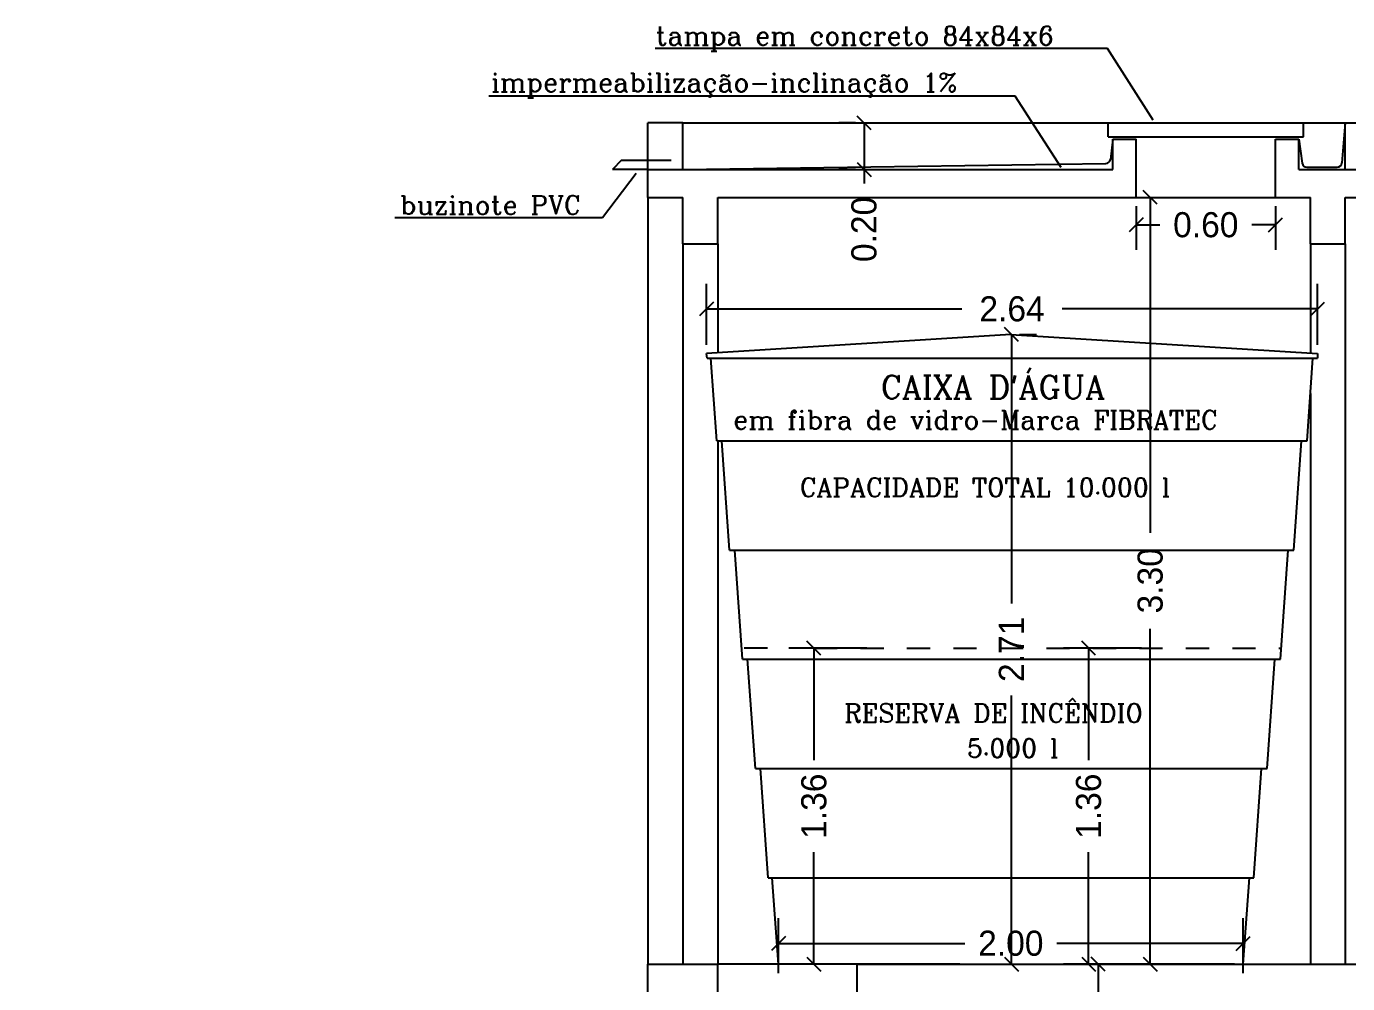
# Model space of a CAD drawing. Extents: x -9 to 119, y 33 to 95.
# Drawn here: x 6.3 to 11.98, y 50.86 to 54.98 of the extents above; entities that cross this region are included whole.
import ezdxf

# ---------------------------------------------------------------- set-up
doc = ezdxf.new("R2010")
doc.units = 0
doc.header["$LTSCALE"] = 8
doc.linetypes.add('DASHED2', pattern=[0.375, 0.25, -0.125])
doc.layers.get('0').update_dxf_attribs({"linetype": 'CONTINUOUS'})
doc.layers.get('DEFPOINTS').update_dxf_attribs({"linetype": 'CONTINUOUS'})
for name, color, linetype in [('CONCRETO', 5, 'CONTINUOUS'), ('COTA', 244, 'CONTINUOUS'), ('COTAS', 244, 'CONTINUOUS'), ('EQUIPAMENTOS', 1, 'CONTINUOUS'), ('PAREDE', 7, 'CONTINUOUS'), ('PAREDES', 7, 'CONTINUOUS'), ('TEXTO', 1, 'CONTINUOUS')]:
    doc.layers.add(name, color=color, linetype=linetype)
doc.styles.add('ROMANC', font='ROMANC.SHX')
doc.dimstyles.get("Standard").update_dxf_attribs({"dimtxt": 0.18, "dimasz": 0.18, "dimexe": 0.18, "dimexo": 0.0625, "dimgap": 0.09, "dimtad": 0, "dimtih": 1, "dimtoh": 1, "dimzin": 0, "dimtxsty": 'STANDARD', "dimcen": 0.09, "dimclrt": 30, "dimazin": 3, "dimtfac": 1, "dimtdec": 4, "dimtofl": 0, "dimtmove": 0, "dimatfit": 3, "dimtolj": 1, "dimtzin": 0})

# ---------------------------------------------------------------- blocks, each defined once
blk = doc.blocks.new('_OBLIQUE')
at = {"color": 0, "linetype": 'BYBLOCK'}
blk.add_line((-0.5, -0.5), (0.5, 0.5), dxfattribs=at)
blk = doc.blocks.new('*D55')
at = {"color": 0, "linetype": 'BYBLOCK', "ltscale": 0.2}
for p, q in [((56.7279, 52.2066), (57.146, 52.2066)), ((57.038, 52.2066), (57.038, 50.6636)), ((57.038, 48.7066), (57.038, 50.2496)), ((56.7279, 48.7066), (57.146, 48.7066))]:
    blk.add_line(p, q, dxfattribs=at)
at = {"layer": 'DEFPOINTS', "color": 0, "linetype": 'BYBLOCK', "ltscale": 0.2}
for p in [(56.6904, 52.2066), (57.038, 52.2066), (56.6904, 48.7066)]:
    blk.add_point(p, dxfattribs=at)
at = {"color": 0, "linetype": 'BYBLOCK', "ltscale": 0.2, "xscale": 0.06, "yscale": 0.06, "zscale": 0.06}
for p, rotation in [((57.038, 52.2066), 90), ((57.038, 48.7066), 270)]:
    blk.add_blockref('_OBLIQUE', p, dxfattribs=dict(at, rotation=rotation))
at = {"color": 30, "linetype": 'BYBLOCK', "ltscale": 0.2, "insert": (57.038, 50.4566), "char_height": 0.108, "attachment_point": 5, "rotation": 90}
blk.add_mtext('\\A1;3.50', dxfattribs=at)
blk = doc.blocks.new('*D57')
at = {"color": 0, "linetype": 'BYBLOCK', "ltscale": 0.2}
for p, q in [((56.7279, 55.5066), (57.62, 55.5066)), ((57.512, 55.5066), (57.512, 54.0636)), ((57.512, 52.2066), (57.512, 53.6496)), ((56.7279, 52.2066), (57.62, 52.2066))]:
    blk.add_line(p, q, dxfattribs=at)
at = {"layer": 'DEFPOINTS', "color": 0, "linetype": 'BYBLOCK', "ltscale": 0.2}
for p in [(56.6904, 55.5066), (57.512, 55.5066), (56.6904, 52.2066)]:
    blk.add_point(p, dxfattribs=at)
at = {"color": 0, "linetype": 'BYBLOCK', "ltscale": 0.2, "xscale": 0.06, "yscale": 0.06, "zscale": 0.06}
for p, rotation in [((57.512, 55.5066), 90), ((57.512, 52.2066), 270)]:
    blk.add_blockref('_OBLIQUE', p, dxfattribs=dict(at, rotation=rotation))
at = {"color": 30, "linetype": 'BYBLOCK', "ltscale": 0.2, "insert": (57.512, 53.8566), "char_height": 0.108, "attachment_point": 5, "rotation": 90}
blk.add_mtext('\\A1;3.30', dxfattribs=at)
blk = doc.blocks.new('*D62')
at = {"color": 0, "linetype": 'BYBLOCK', "ltscale": 0.2}
for p, q in [((57.9539, 54.9166), (57.9539, 53.7596)), ((57.9891, 54.9166), (58.0619, 54.9166)), ((57.9539, 52.2066), (57.9539, 53.3636)), ((57.9891, 52.2066), (58.0619, 52.2066))]:
    blk.add_line(p, q, dxfattribs=at)
at = {"layer": 'DEFPOINTS', "color": 0, "linetype": 'BYBLOCK', "ltscale": 0.2}
for p in [(57.9516, 54.9166), (57.9516, 52.2066), (57.9539, 52.2066)]:
    blk.add_point(p, dxfattribs=at)
at = {"color": 0, "linetype": 'BYBLOCK', "ltscale": 0.2, "xscale": 0.06, "yscale": 0.06, "zscale": 0.06}
for p, rotation in [((57.9539, 54.9166), 90), ((57.9539, 52.2066), 270)]:
    blk.add_blockref('_OBLIQUE', p, dxfattribs=dict(at, rotation=rotation))
at = {"color": 30, "linetype": 'BYBLOCK', "ltscale": 0.2, "insert": (57.9539, 53.5616), "char_height": 0.108, "attachment_point": 5, "rotation": 90}
blk.add_mtext('\\A1;2.71', dxfattribs=at)
blk = doc.blocks.new('*D63')
at = {"color": 0, "linetype": 'BYBLOCK', "ltscale": 0.2}
for p, q in [((56.6421, 54.8722), (56.6421, 55.1342)), ((59.2716, 54.8716), (59.2716, 55.1342)), ((56.6421, 55.0262), (57.7409, 55.0262)), ((59.2716, 55.0262), (58.1729, 55.0262))]:
    blk.add_line(p, q, dxfattribs=at)
at = {"layer": 'DEFPOINTS', "color": 0, "linetype": 'BYBLOCK', "ltscale": 0.2}
for p in [(59.2716, 55.0262), (56.6421, 54.8347), (59.2716, 54.8341)]:
    blk.add_point(p, dxfattribs=at)
at = {"color": 0, "linetype": 'BYBLOCK', "ltscale": 0.2, "xscale": 0.06, "yscale": 0.06, "zscale": 0.06, "rotation": 180}
blk.add_blockref('_OBLIQUE', (56.6421, 55.0262), dxfattribs=at)
at = {"color": 0, "linetype": 'BYBLOCK', "ltscale": 0.2, "xscale": 0.06, "yscale": 0.06, "zscale": 0.06}
blk.add_blockref('_OBLIQUE', (59.2716, 55.0262), dxfattribs=at)
at = {"color": 30, "linetype": 'BYBLOCK', "ltscale": 0.2, "insert": (57.9569, 55.0262), "char_height": 0.108, "attachment_point": 5}
blk.add_mtext('\\A1;{2.64}', dxfattribs=at)
blk = doc.blocks.new('*D64')
at = {"color": 0, "linetype": 'BYBLOCK', "ltscale": 0.2}
for p, q in [((56.9516, 52.2441), (56.9516, 52.4806)), ((58.9516, 52.2441), (58.9516, 52.4806)), ((56.9516, 52.3726), (57.7536, 52.3726)), ((58.9516, 52.3726), (58.1496, 52.3726))]:
    blk.add_line(p, q, dxfattribs=at)
at = {"layer": 'DEFPOINTS', "color": 0, "linetype": 'BYBLOCK', "ltscale": 0.2}
for p in [(58.9516, 52.3726), (56.9516, 52.2066), (58.9516, 52.2066)]:
    blk.add_point(p, dxfattribs=at)
at = {"color": 0, "linetype": 'BYBLOCK', "ltscale": 0.2, "xscale": 0.06, "yscale": 0.06, "zscale": 0.06, "rotation": 180}
blk.add_blockref('_OBLIQUE', (56.9516, 52.3726), dxfattribs=at)
at = {"color": 0, "linetype": 'BYBLOCK', "ltscale": 0.2, "xscale": 0.06, "yscale": 0.06, "zscale": 0.06}
blk.add_blockref('_OBLIQUE', (58.9516, 52.3726), dxfattribs=at)
at = {"color": 30, "linetype": 'BYBLOCK', "ltscale": 0.2, "insert": (57.9516, 52.3726), "char_height": 0.108, "attachment_point": 5}
blk.add_mtext('\\A1;2.00', dxfattribs=at)
blk = doc.blocks.new('*D66')
at = {"color": 0, "linetype": 'BYBLOCK', "ltscale": 0.2}
for p, q in [((58.4904, 55.4691), (58.4904, 55.2801)), ((59.0904, 55.4691), (59.0904, 55.2801)), ((58.4904, 55.3881), (58.5924, 55.3881)), ((59.0904, 55.3881), (58.9884, 55.3881))]:
    blk.add_line(p, q, dxfattribs=at)
at = {"layer": 'DEFPOINTS', "color": 0, "linetype": 'BYBLOCK', "ltscale": 0.2}
for p in [(58.4904, 55.5066), (59.0904, 55.5066), (59.0904, 55.3881)]:
    blk.add_point(p, dxfattribs=at)
at = {"color": 0, "linetype": 'BYBLOCK', "ltscale": 0.2, "xscale": 0.06, "yscale": 0.06, "zscale": 0.06, "rotation": 180}
blk.add_blockref('_OBLIQUE', (58.4904, 55.3881), dxfattribs=at)
at = {"color": 0, "linetype": 'BYBLOCK', "ltscale": 0.2, "xscale": 0.06, "yscale": 0.06, "zscale": 0.06}
blk.add_blockref('_OBLIQUE', (59.0904, 55.3881), dxfattribs=at)
at = {"color": 30, "linetype": 'BYBLOCK', "ltscale": 0.2, "insert": (58.7904, 55.3881), "char_height": 0.108, "attachment_point": 5}
blk.add_mtext('\\A1;0.60', dxfattribs=at)
blk = doc.blocks.new('*D67')
at = {"color": 0, "linetype": 'BYBLOCK', "ltscale": 0.2}
for p, q in [((56.5029, 55.8266), (56.4324, 55.8266)), ((56.5404, 55.8266), (56.5404, 55.6266)), ((56.5029, 55.6266), (56.4324, 55.6266)), ((56.5404, 55.6266), (56.5404, 55.5666))]:
    blk.add_line(p, q, dxfattribs=at)
at = {"layer": 'DEFPOINTS', "color": 0, "linetype": 'BYBLOCK', "ltscale": 0.2}
for p in [(56.5404, 55.8266), (56.5404, 55.6266), (56.5404, 55.6266)]:
    blk.add_point(p, dxfattribs=at)
at = {"color": 0, "linetype": 'BYBLOCK', "ltscale": 0.2, "xscale": 0.06, "yscale": 0.06, "zscale": 0.06}
for p, rotation in [((56.5404, 55.8266), 90), ((56.5404, 55.6266), 270)]:
    blk.add_blockref('_OBLIQUE', p, dxfattribs=dict(at, rotation=rotation))
at = {"color": 30, "linetype": 'BYBLOCK', "ltscale": 0.2, "insert": (56.5404, 55.3686), "char_height": 0.108, "attachment_point": 5, "rotation": 90}
blk.add_mtext('\\A1;0.20', dxfattribs=at)
blk = doc.blocks.new('*D136')
at = {"color": 0, "linetype": 'BYBLOCK', "ltscale": 0.2}
for p, q in [((11.0965, 52.3012), (10.7609, 52.3012)), ((10.8689, 52.3012), (10.8689, 51.8192)), ((10.8689, 50.9412), (10.8689, 51.4232)), ((11.4966, 50.9412), (10.7609, 50.9412)), ((7.9854, 44.5712), (7.4806, 44.5712)), ((7.5886, 44.5712), (7.5886, 43.4782)), ((7.5886, 41.9712), (7.5886, 43.0642)), ((7.9854, 41.9712), (7.4806, 41.9712)), ((68.6188, 38.1514), (68.2229, 38.1514)), ((68.3309, 38.1514), (68.3309, 37.5216)), ((68.3309, 36.4958), (68.3309, 37.1256)), ((68.6188, 36.4958), (68.2229, 36.4958))]:
    blk.add_line(p, q, dxfattribs=at)
at = {"layer": 'DEFPOINTS', "color": 0, "linetype": 'BYBLOCK', "ltscale": 0.2}
for p in [(10.8689, 52.3012), (11.134, 52.3012), (11.5341, 50.9412), (8.0229, 44.5712), (7.5886, 41.9712), (8.0229, 41.9712), (68.6563, 38.1514), (68.3309, 36.4958), (68.6563, 36.4958)]:
    blk.add_point(p, dxfattribs=at)
at = {"color": 0, "linetype": 'BYBLOCK', "ltscale": 0.2, "xscale": 0.06, "yscale": 0.06, "zscale": 0.06}
for p, rotation in [((10.8689, 52.3012), 90), ((10.8689, 50.9412), 270), ((7.5886, 44.5712), 90), ((7.5886, 41.9712), 270), ((68.3309, 38.1514), 90), ((68.3309, 36.4958), 270)]:
    blk.add_blockref('_OBLIQUE', p, dxfattribs=dict(at, rotation=rotation))
at = {"color": 30, "linetype": 'BYBLOCK', "ltscale": 0.2, "char_height": 0.108, "attachment_point": 5, "rotation": 90}
for s, insert in [('\\A1;1.36', (10.8689, 51.6212)), ('\\A1;2.60', (7.5886, 43.2712)), ('\\A1;1.66', (68.3309, 37.3236))]:
    blk.add_mtext(s, dxfattribs=dict(at, insert=insert))
blk = doc.blocks.new('*D137')
at = {"color": 0, "linetype": 'BYBLOCK', "ltscale": 0.2}
for p, q in [((9.9147, 52.3012), (9.5791, 52.3012)), ((9.6871, 52.3012), (9.6871, 51.8192)), ((9.6871, 50.9412), (9.6871, 51.4232)), ((10.3148, 50.9412), (9.5791, 50.9412)), ((7.9854, 41.8212), (7.4873, 41.8212)), ((7.5953, 41.8212), (7.5953, 40.7282)), ((7.5953, 39.2212), (7.5953, 40.3142)), ((7.9854, 39.2212), (7.4873, 39.2212))]:
    blk.add_line(p, q, dxfattribs=at)
at = {"layer": 'DEFPOINTS', "color": 0, "linetype": 'BYBLOCK', "ltscale": 0.2}
for p in [(9.6871, 52.3012), (9.9522, 52.3012), (10.3523, 50.9412), (8.0229, 41.8212), (7.5953, 39.2212), (8.0229, 39.2212)]:
    blk.add_point(p, dxfattribs=at)
at = {"color": 0, "linetype": 'BYBLOCK', "ltscale": 0.2, "xscale": 0.06, "yscale": 0.06, "zscale": 0.06}
for p, rotation in [((9.6871, 52.3012), 90), ((9.6871, 50.9412), 270), ((7.5953, 41.8212), 90), ((7.5953, 39.2212), 270)]:
    blk.add_blockref('_OBLIQUE', p, dxfattribs=dict(at, rotation=rotation))
at = {"color": 30, "linetype": 'BYBLOCK', "ltscale": 0.2, "char_height": 0.108, "attachment_point": 5, "rotation": 90}
for s, insert in [('\\A1;1.36', (9.6871, 51.6212)), ('\\A1;2.60', (7.5953, 40.5212))]:
    blk.add_mtext(s, dxfattribs=dict(at, insert=insert))

msp = doc.modelspace()

# ---------------------------------------------------------------- linework, layer by layer
at = {"layer": 'CONCRETO', "color": 5, "ltscale": 0.2}
for p, q in [((10.9529, 54.5612), (11.7929, 54.5612)), ((10.9529, 54.5012), (10.9529, 54.5612)), ((11.7929, 54.5012), (11.7929, 54.5612)), ((10.9529, 54.5012), (11.7929, 54.5012)), ((10.9729, 54.3612), (10.9729, 54.4912)), ((10.9729, 54.4912), (11.0729, 54.4912)), ((11.0729, 54.3612), (11.0729, 54.4912)), ((11.6729, 54.3612), (11.6729, 54.4912)), ((11.6729, 54.4912), (11.7729, 54.4912)), ((11.7729, 54.3612), (11.7729, 54.4912)), ((8.9729, 54.3612), (10.9729, 54.3612)), ((8.9729, 54.2412), (8.9729, 54.3612)), ((11.0729, 54.2412), (11.0729, 54.3612)), ((11.6729, 54.2412), (11.6729, 54.3612)), ((11.7729, 54.3612), (12.1229, 54.3612)), ((8.9729, 54.2412), (9.1229, 54.2412)), ((9.1229, 54.0412), (9.1229, 54.2412)), ((9.2729, 54.2412), (11.0729, 54.2412)), ((9.2729, 54.0412), (9.2729, 54.2412)), ((11.6729, 54.2412), (11.8229, 54.2412)), ((11.8229, 54.0412), (11.8229, 54.2412)), ((11.9729, 54.0412), (11.9729, 54.2412)), ((11.9729, 54.2412), (12.1229, 54.2412)), ((9.1229, 54.0412), (9.2729, 54.0412)), ((11.8229, 54.0412), (11.9729, 54.0412)), ((8.9729, 50.9412), (9.2729, 50.9412)), ((8.9729, 50.8212), (8.9729, 50.9412)), ((9.8729, 50.9412), (12.1229, 50.9412))]:
    msp.add_line(p, q, dxfattribs=at)
at = {"layer": 'CONCRETO', "color": 30, "ltscale": 0.2}
msp.add_line((11.808, 54.3712), (11.9383, 54.3712), dxfattribs=at)
at = {"layer": 'CONCRETO', "color": 5, "linetype": 'CONTINUOUS', "ltscale": 0.3}
for p, q in [((9.2729, 50.8212), (9.2729, 50.9412)), ((9.8729, 50.8212), (9.8729, 50.9412))]:
    msp.add_line(p, q, dxfattribs=at)
at = {"layer": 'COTA', "color": 30, "linetype": 'DASHED2', "ltscale": 0.05}
for q in [(9.3762, 52.3012), (11.6974, 52.3012)]:
    msp.add_line((9.6871, 52.3012), q, dxfattribs=at)
at = {"layer": 'EQUIPAMENTOS', "color": 30, "ltscale": 0.2}
for p, q in [((11.1471, 54.5738), (10.9493, 54.8813)), ((10.7505, 54.3692), (10.5526, 54.6767)), ((11.9729, 54.5612), (11.9582, 54.3895)), ((10.9729, 54.4912), (10.9623, 54.4044)), ((11.7729, 54.4912), (11.7882, 54.3882)), ((8.8597, 54.4012), (8.8197, 54.3612)), ((8.8597, 54.4012), (8.9729, 54.4012)), ((8.9729, 54.3612), (8.8197, 54.3612)), ((9.1229, 54.3612), (10.9427, 54.3868))]:
    msp.add_line(p, q, dxfattribs=at)
at = {"layer": 'EQUIPAMENTOS', "color": 244, "ltscale": 0.2}
for p, q in [((10.5341, 53.6512), (9.2246, 53.5694)), ((10.5341, 53.6512), (11.8541, 53.5687)), ((9.227, 53.5487), (9.2246, 53.5694)), ((9.227, 53.5487), (11.8541, 53.5487)), ((9.2688, 53.1937), (9.2436, 53.5487)), ((11.8084, 53.1937), (11.8337, 53.5487)), ((11.8541, 53.5687), (11.8541, 53.5487)), ((9.2688, 53.1937), (11.8084, 53.1937)), ((9.3242, 52.7237), (9.2907, 53.1937)), ((11.7512, 52.7237), (11.7847, 53.1937)), ((9.3242, 52.7237), (11.7512, 52.7237)), ((9.3795, 52.2537), (9.3461, 52.7237)), ((11.694, 52.2537), (11.7274, 52.7237)), ((9.3795, 52.2537), (11.694, 52.2537)), ((9.4349, 51.7837), (9.4014, 52.2537)), ((11.6367, 51.7837), (11.6702, 52.2537)), ((9.4349, 51.7837), (11.6367, 51.7837)), ((9.4903, 51.3137), (9.4568, 51.7837)), ((11.5795, 51.3137), (11.613, 51.7837)), ((9.4903, 51.3137), (11.5795, 51.3137)), ((9.5341, 50.9412), (9.5076, 51.3137)), ((11.5341, 50.9412), (11.5607, 51.3137)), ((9.8729, 50.9412), (11.3841, 50.9412))]:
    msp.add_line(p, q, dxfattribs=at)
at = {"layer": 'EQUIPAMENTOS', "color": 30, "ltscale": 0.2}
for centre, start, end in [((10.9425, 54.4068), 270.8074, 353.0352), ((11.808, 54.3912), 188.4673, 270), ((11.9383, 54.3912), 270, 355.096)]:
    msp.add_arc(centre, 0.02, start, end, dxfattribs=at)
at = {"layer": 'PAREDE', "color": 30, "ltscale": 0.2}
for p, q in [((9.2729, 54.0412), (9.2729, 53.5724)), ((11.8229, 54.0412), (11.8229, 53.5706)), ((11.8229, 53.3968), (11.8229, 50.9412)), ((9.2729, 53.1937), (9.2729, 50.9412))]:
    msp.add_line(p, q, dxfattribs=at)
at = {"layer": 'PAREDES', "color": 30, "ltscale": 0.2}
for p, q in [((10.9493, 54.8813), (9.0039, 54.8813)), ((10.5526, 54.6767), (8.2884, 54.6767)), ((9.1229, 54.5612), (11.9729, 54.5612)), ((8.9223, 54.3435), (8.7779, 54.1529)), ((11.0729, 54.2412), (11.6729, 54.2412)), ((8.7779, 54.1529), (7.8834, 54.1529))]:
    msp.add_line(p, q, dxfattribs=at)
at = {"layer": 'PAREDES', "color": 3, "ltscale": 0.2}
for p, q in [((8.9729, 54.3612), (8.9729, 54.5612)), ((9.1229, 54.5612), (8.9729, 54.5612)), ((9.1229, 54.3612), (9.1229, 54.5612)), ((11.9729, 54.3612), (11.9729, 54.5612)), ((11.9729, 54.5612), (12.1229, 54.5612)), ((8.9729, 54.2412), (8.9729, 50.9412)), ((9.1229, 54.0412), (9.1229, 50.9412)), ((11.9729, 54.0412), (11.9729, 50.9412))]:
    msp.add_line(p, q, dxfattribs=at)
at = {"layer": 'PAREDES', "color": 30, "linetype": 'DASHED2', "ltscale": 0.01}
msp.add_line((8.9729, 54.4012), (9.1229, 54.4012), dxfattribs=at)
at = {"layer": 'PAREDES', "color": 244, "ltscale": 0.2}
msp.add_line((9.8729, 50.9412), (9.2729, 50.9412), dxfattribs=at)

# ---------------------------------------------------------------- texts
at = {"layer": 'TEXTO', "color": 30, "linetype": 'CONTINUOUS', "ltscale": 0.3, "style": 'ROMANC'}
for s, height, p in [('tampa em concreto 84x84x6', 0.08, (9.0052, 54.8967)), ('impermeabilização-inclinação 1%', 0.08, (8.2985, 54.6958)), ('buzinote PVC', 0.08, (7.9051, 54.1683)), ("CAIXA D'ÁGUA", 0.1, (9.9755, 53.3745)), (' em fibra de vidro-Marca FIBRATEC ', 0.08, (9.2846, 53.2441)), ('CAPACIDADE TOTAL 10.000 l', 0.08, (9.6258, 52.9534)), ('RESERVA DE INCÊNDIO', 0.08, (9.8167, 51.9822)), ('5.000 l', 0.08, (10.3454, 51.8313))]:
    msp.add_text(s, height=height, rotation=360, dxfattribs=at).set_placement(p)

# ---------------------------------------------------------------- dimensions: what is measured, and where the dimension line sits
at = {"layer": 'COTA', "color": 244, "ltscale": 0.2}
dim = msp.add_linear_dim(base=(11.134, 54.2412), p1=(10.3124, 50.9412), p2=(10.3124, 54.2412), angle=90, dimstyle='STANDARD', override={"dimscale": 0.6, "dimasz": 0.1, "dimtih": 0, "dimtoh": 0, "dimblk1": 'OBLIQUE', "dimblk2": 'OBLIQUE', "dimsah": 1}, dxfattribs=at)
dim.commit()
dim.dimension.update_dxf_attribs({"geometry": '*D57', "text_midpoint": (11.134, 52.5912), "insert": (-46.378, -1.2654)})
dim = msp.add_linear_dim(base=(11.6729, 54.1227), p1=(11.0729, 54.2412), p2=(11.6729, 54.2412), dimstyle='STANDARD', override={"dimscale": 0.6, "dimasz": 0.1, "dimtih": 0, "dimtoh": 0, "dimblk1": 'OBLIQUE', "dimblk2": 'OBLIQUE', "dimsah": 1}, dxfattribs=at)
dim.commit()
dim.dimension.update_dxf_attribs({"geometry": '*D66', "text_midpoint": (11.3729, 54.1227), "insert": (-47.4175, -1.2654)})
at = {"layer": 'COTA', "color": 30, "ltscale": 0.2}
dim = msp.add_linear_dim(base=(9.6871, 52.3012), p1=(10.3523, 50.9412), p2=(9.9522, 52.3012), angle=90, dimstyle='STANDARD', override={"dimscale": 0.6, "dimasz": 0.1, "dimtih": 0, "dimtoh": 0, "dimblk1": 'OBLIQUE', "dimblk2": 'OBLIQUE', "dimsah": 1}, dxfattribs=at)
dim.commit()
dim.dimension.update_dxf_attribs({"geometry": '*D136', "text_midpoint": (9.6871, 51.6212), "insert": (-1.1818, 0)})
at = {"layer": 'COTA', "color": 244, "ltscale": 0.2}
for base, p1, p2, picture, middle in [((7.5886, 41.9712), (8.0229, 44.5712), (8.0229, 41.9712), '*D136', (7.5886, 43.2712)), ((68.3309, 36.4958), (68.6563, 38.1514), (68.6563, 36.4958), '*D136', (68.3309, 37.3236)), ((7.5953, 39.2212), (8.0229, 41.8212), (8.0229, 39.2212), '*D137', (7.5953, 40.5212))]:
    dim = msp.add_linear_dim(base=base, p1=p1, p2=p2, angle=90, dimstyle='STANDARD', override={"dimscale": 0.6, "dimasz": 0.1, "dimtih": 0, "dimtoh": 0, "dimblk1": 'OBLIQUE', "dimblk2": 'OBLIQUE', "dimsah": 1}, dxfattribs=at)
    dim.commit()
    dim.dimension.update_dxf_attribs({"geometry": picture, "text_midpoint": middle})
at = {"layer": 'COTAS', "color": 244, "ltscale": 0.2}
dim = msp.add_linear_dim(base=(10.9099, 50.9412), p1=(10.5624, 47.4412), p2=(10.5624, 50.9412), angle=90, dimstyle='STANDARD', override={"dimscale": 0.6, "dimasz": 0.1, "dimtih": 0, "dimtoh": 0, "dimblk1": 'OBLIQUE', "dimblk2": 'OBLIQUE', "dimsah": 1}, dxfattribs=at)
dim.commit()
dim.dimension.update_dxf_attribs({"geometry": '*D55', "text_midpoint": (10.9099, 49.1912), "insert": (-46.1281, -1.2654)})
at = {"layer": 'EQUIPAMENTOS', "color": 30, "ltscale": 0.2}
dim = msp.add_linear_dim(base=(9.9027, 54.3612), p1=(9.9027, 54.5612), p2=(9.9027, 54.3612), angle=90, dimstyle='STANDARD', override={"dimscale": 0.6, "dimasz": 0.1, "dimtih": 0, "dimtoh": 0, "dimblk1": 'OBLIQUE', "dimblk2": 'OBLIQUE', "dimsah": 1}, dxfattribs=at)
dim.commit()
dim.dimension.update_dxf_attribs({"geometry": '*D67', "text_midpoint": (9.9027, 54.1032), "insert": (-46.6377, -1.2654)})
at = {"layer": 'EQUIPAMENTOS', "color": 244, "ltscale": 0.2}
dim = msp.add_linear_dim(base=(11.8541, 53.7608), p1=(9.2246, 53.5694), p2=(11.8541, 53.5687), text='{2.64}', dimstyle='STANDARD', override={"dimscale": 0.6, "dimasz": 0.1, "dimtih": 0, "dimtoh": 0, "dimblk1": 'OBLIQUE', "dimblk2": 'OBLIQUE', "dimsah": 1}, dxfattribs=at)
dim.commit()
dim.dimension.update_dxf_attribs({"geometry": '*D63', "text_midpoint": (10.5394, 53.7608), "insert": (-47.4175, -1.2654)})
dim = msp.add_linear_dim(base=(10.5364, 50.9412), p1=(10.5341, 53.6512), p2=(10.5341, 50.9412), angle=90, dimstyle='STANDARD', override={"dimscale": 0.6, "dimasz": 0.1, "dimtih": 0, "dimtoh": 0, "dimblk1": 'OBLIQUE', "dimblk2": 'OBLIQUE', "dimsah": 1}, dxfattribs=at)
dim.commit()
dim.dimension.update_dxf_attribs({"geometry": '*D62', "text_midpoint": (10.5364, 52.2962), "insert": (-47.4175, -1.2654)})
dim = msp.add_linear_dim(base=(11.5341, 51.0309), p1=(9.5341, 50.8649), p2=(11.5341, 50.8649), dimstyle='STANDARD', override={"dimscale": 0.6, "dimasz": 0.1, "dimtih": 0, "dimtoh": 0, "dimblk1": 'OBLIQUE', "dimblk2": 'OBLIQUE', "dimsah": 1}, dxfattribs=at)
dim.commit()
dim.dimension.update_dxf_attribs({"geometry": '*D64', "text_midpoint": (10.5341, 51.0309), "insert": (-47.4175, -1.3416)})

doc.saveas('drawing.dxf')
